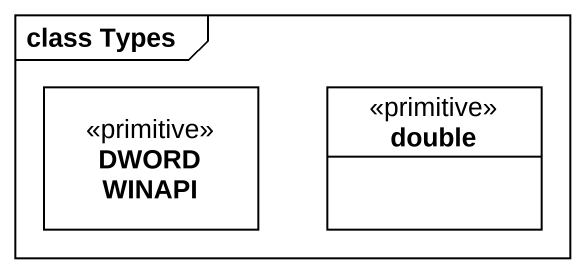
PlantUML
@startuml
mainframe class Types
hide circle
hide empty members
class "DWORD WINAPI" as DWORD_WINAPI <<primitive>>
class double <<primitive>>
@enduml
